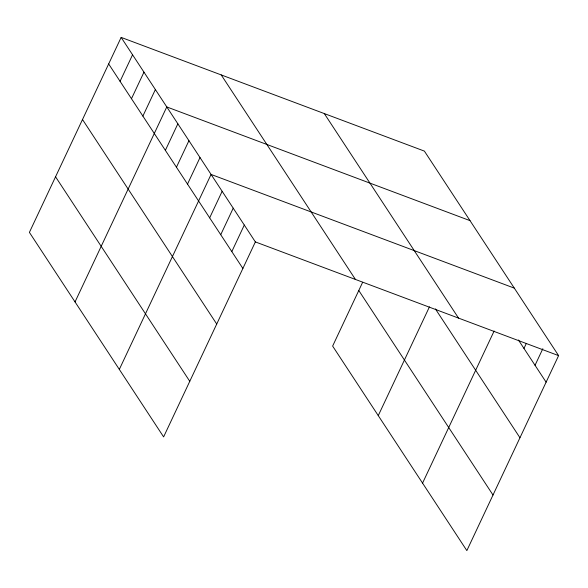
<?xml version="1.0" encoding="UTF-8"?>
<svg xmlns="http://www.w3.org/2000/svg" width="588" height="588" viewBox="0 0 588 588"><rect width="100%" height="100%" fill="white"/><g stroke="black" fill="none" stroke-linecap="round" stroke-linejoin="round"><path stroke-width="0.88" d="M121.15 37.397L29.4 232.378L163.618 436.899L255.368 241.918L121.15 37.397L424.382 151.101L558.6 355.622L466.85 550.603L332.632 346.082L362.634 282.314M120.07 81.328L132.557 54.787M131.477 98.711L143.964 72.17M142.884 116.093L155.379 89.552M75.036 301.916L166.786 106.935L470.01 220.64M165.368 150.352L177.855 123.811M176.444 167.227L188.932 140.679M187.513 184.095L200.008 157.555M119.327 369.404L211.077 174.43L514.309 288.127M209.659 217.847L222.154 191.298M220.735 234.715L233.223 208.174M231.812 251.59L244.299 225.05M378.26 415.62L429.446 306.855M422.559 483.108L494.126 331.022M523.967 348.419L526.304 343.443M535.036 365.288L542.842 348.699M255.368 241.918L558.6 355.622M518.425 339.982L546.112 382.163M324.311 113.58L458.537 318.101M435.392 308.898L519.954 437.744M221.213 74.919L355.439 279.44M358.783 290.494L493.009 495.015M108.662 63.945L242.881 268.459M82.504 119.526L216.729 324.047M55.559 176.797L189.777 381.311"/></g></svg>
